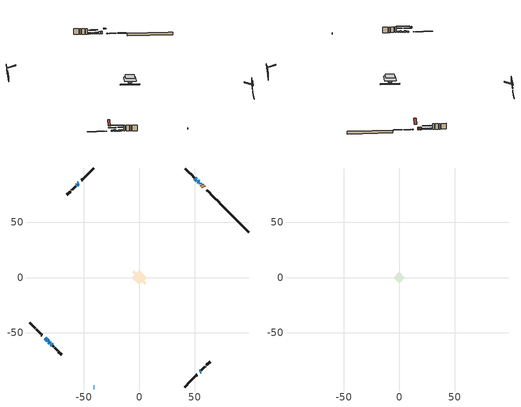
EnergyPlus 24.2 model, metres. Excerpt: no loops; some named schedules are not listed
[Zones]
conditioned space
 floor outside (Floor1 construction): -2.16,0 0,2.16 2.16,0 0,-2.16 z0.31
 floor adiabatic (AdiabaticFloorConstruction): -6.58,0 0,6.58 6.58,0 0,-6.58 z2.75
 floor foundation (Slab1 construction): -6.52,4.88 -4.88,6.52 6.52,-4.88 4.88,-6.52 z-2.13
 wall outside (RimJoist1 construction): 40.86,-98.65 45.89,-93.62 / -98.65,-40.86 -93.62,-45.89 / -40.86,98.65 -45.89,93.62 / 71.91,67.6 66.89,72.62 z0.31:0.61
 wall outside (RimJoist2 construction): 46.54,-92.97 50.79,-88.73 / -92.97,-46.54 -88.73,-50.79 / -46.54,92.97 -50.79,88.73 / 66.23,73.28 61.99,77.52 z0.31:0.61
 wall outside (RimJoist3 construction): 51.44,-88.07 52.09,-87.42 / -88.07,-51.44 -87.42,-52.09 / -51.44,88.07 -52.09,87.42 / 61.33,78.18 60.69,78.82 z0.31:0.61
 wall outside (AdiabaticWallConstruction 1): 58.07,81.44 57.49,82.02 / 56.84,82.68 56.14,83.37 z0.31:2.34
 wall outside (AdiabaticWallConstruction): 55.48,84.03 55.19,84.32 / 54.54,84.97 54.37,85.14 / -40.86,-98.65 -40.66,-98.65 / -80.63,-58.88 -80.14,-59.37 z0.31:1.53; -54.7,84.81 -55.24,84.27 z0.31:1.07; -84.81,-54.7 -83.94,-55.57 / -83.29,-56.22 -82.42,-57.09 / 52.64,86.87 52.1,87.41 / 51.45,88.06 50.15,89.36 z0.31:1.23; 54.7,-84.81 55.19,-84.32 / -81.77,-57.74 -81.28,-58.23 z0.31:0.64; -55.9,83.61 -56.53,82.98 z0.31:1.28; -79.48,-60.03 -78.46,-61.05 / 53.71,85.8 53.3,86.21 z0.31:1.3
 wall outside (Wall1 construction): 55.85,-83.66 56.65,-82.86 / -77.8,-61.71 -77,-62.51 / -57.19,82.32 -57.99,81.52 / 49.5,90.02 48.69,90.82 z0.31:5.19
 wall outside (Wall2 construction): 57.31,-82.2 59.14,-80.37 / -76.34,-63.17 -74.51,-65.01 / -58.65,80.86 -60.48,79.03 / 48.04,91.47 46.2,93.31 z0.31:5.19
 wall outside (Wall3 construction): 59.8,-79.71 60.21,-79.3 / -73.85,-65.66 -73.44,-66.07 / -61.14,78.37 -61.55,77.96 / 45.54,93.97 45.13,94.38 z0.31:5.19
 wall outside (Wall4 construction): 60.87,-78.64 63.82,-75.69 / -72.78,-66.73 -69.82,-69.69 / -62.21,77.3 -65.16,74.35 / 44.48,95.04 41.52,97.99 z0.31:5.19
 wall foundation (FoundationWall1 construction): 72.57,66.94,-2.13 72.57,66.94,0.31 96.04,43.47,0.31 96.04,43.47,0.19 98.65,40.86,0.19 98.65,40.86,-2.13
 window (WindowConstruction 8): 55.48,84.03 55.19,84.32 z0.31:1.53
 window (WindowConstruction 5): -54.7,84.81 -55.24,84.27 z0.31:1.07
 window (WindowConstruction 6): -84.81,-54.7 -83.94,-55.57 z0.31:1.22
 window (WindowConstruction 7): -83.29,-56.22 -82.43,-57.09 z0.31:1.22
 window (WindowConstruction 12): 54.7,-84.81 55.19,-84.32 z0.31:0.64
 window (WindowConstruction 13): -81.77,-57.74 -81.28,-58.23 z0.31:0.64
 window (WindowConstruction 9): 54.54,84.98 54.37,85.14 z0.31:1.53
 window (WindowConstruction 10): -40.86,-98.65 -40.66,-98.65 z0.31:1.53
 window (WindowConstruction 11): -80.63,-58.88 -80.14,-59.37 z0.31:1.53
 window (WindowConstruction): -55.9,83.61 -56.53,82.98 z0.31:1.28
 window (WindowConstruction 1): -79.48,-60.03 -78.46,-61.05 z0.31:1.3
 window (WindowConstruction 2): 53.71,85.8 53.3,86.21 z0.31:1.3
 window (WindowConstruction 3): 52.64,86.87 52.1,87.41 z0.31:1.22
 window (WindowConstruction 4): 51.45,88.07 50.15,89.36 z0.31:1.22
 door (Door): 58.07,81.44 57.49,82.02 z0.31:2.34
 door (Door 1): 56.83,82.68 56.14,83.37 z0.31:2.34
 ceiling adiabatic (AdiabaticFloorConstruction): 0,-6.58 6.58,0 0,6.58 -6.58,0 z2.75
attic - vented
 floor to conditioned space (Floor2 construction Reversed): -5.07,0 0,5.07 5.07,0 0,-5.07 z5.19
 roof outside (Roof1 construction): 54.05,-85.46,5.19 49.11,-80.53,7.51 47.81,-81.83,7.51 52.75,-86.76,5.19; -85.46,-54.05,5.19 -80.53,-49.11,7.51 -81.83,-47.81,7.51 -86.76,-52.75,5.19; -54.05,85.46,5.19 -49.11,80.53,7.51 -47.81,81.83,7.51 -52.75,86.76,5.19; 58.73,80.78,5.19 53.79,75.85,7.51 55.09,74.55,7.51 60.03,79.48,5.19
shading: -55.39,84.13 -54.56,84.95 -54.85,85.24 -55.68,84.42 z1.27; -82.18,-57.33 -86.57,-52.94 -86.86,-53.23 -82.47,-57.62 z3.71; -82.28,-57.23 -83.43,-56.08 -83.72,-56.37 -82.57,-57.52 z1.43; 58.67,-80.84 51.22,-88.29 51.51,-88.58 58.97,-81.13 z5.57; -77.8,-61.71 -85.25,-54.26 -85.54,-54.55 -78.09,-62 z5.57; -58.29,81.22 -54.14,85.37 -54.43,85.66 -58.58,81.51 z3.77; -76.7,-62.81 -81.24,-58.27 -81.53,-58.56 -76.99,-63.1 z3.79; 51.54,87.97 55.47,84.04 55.76,84.33 51.83,88.26 z3.79; 50.34,89.17 54.4,85.11 54.69,85.4 50.63,89.46 z3.71; 50.01,89.5 51.59,87.92 51.88,88.21 50.3,89.79 z1.43
[Building]
Building 1: Terrain=Suburbs
[Site:Location]
Erieau AUT_ON: Latitude {deg}=42.25; Longitude {deg}=-81.9; Time Zone {hr}=-5; Elevation {m}=178; Keep Site Location Information=Yes
[Site:GroundTemperature:Shallow]
5.2292, 3.30147, 3.1471, 4.0619, 7.73432, 11.3896, 14.5586, 16.5661, 16.7366, 15.1039, 12.0157, 8.47254
[Site:WaterMainsTemperature]
Calculation Method=Schedule; Temperature Schedule=mains temperature schedule
[Material] Roughness=Rough; Thermal Absorptance=0.9
Name | Thickness {m} | Conductivity {W/m-K} | Density {kg/m3} | Specific Heat {J/kg-K} | Solar Absorptance | Visible Absorptance
asphalt or fiberglass shingles | 0.00635 | 0.162714 | 1121.4 | 1465.45 | 0.4 | 0.4
ceiling loosefill ins | 0.169333 | 0.0480833 | 16.02 | 1046.75 | 0.7 | 0.7
ceiling stud and cavity | 0.1397 | 0.113663 | 65.682 | 1177.47 | 0.7 | 0.7
concrete 4.0 in. | 0.1016 | 1.803125 | 2242.8 | 837.4 | 0.7 | 0.7
concrete 8.0 in. | 0.2032 | 1.803125 | 2242.8 | 837.4 | 0.7 | 0.7
door material | 0.04445 | 0.053851 | 512.64 | 1214.23 | 0.7 | 0.7
exterior vertical ins | 0.0228933 | 0.029427 | 32.04 | 1214.23 | 0.7 | 0.7
floor covering | 0.0127 | 0.0433444 | 54.468 | 1339.84 | 0.6 | 0.6
floor rigid ins; rim joist rigid ins; wall rigid ins | 0.051816 | 0.029427 | 32.04 | 1214.23 | 0.7 | 0.7
floor rigid ins 1; wall rigid ins 1 | 0.512978 | 0.029427 | 32.04 | 1214.23 | 0.7 | 0.7
floor stud and cavity | 0.1397 | 0.113469 | 92.3553 | 1139.71 | 0.7 | 0.7
floor stud and cavity 1 | 0.1397 | 1.75129 | 37.0049 | 1207.88 | 0.7 | 0.7
furniture material conditioned space 1 | 0.1524 | 0.115458 | 640.8 | 1214.23 | 0.6 | 0.6
gypsum board | 0.0127 | 0.160291 | 801 | 837.4 | 0.6 | 0.6
gypsum board 1 | 0.0127 | 0.160291 | 801 | 837.4 | 0.7 | 0.7
osb sheathing 0.5 in. | 0.0127 | 0.115458 | 512.64 | 1214.23 | 0.7 | 0.7
osb sheathing 0.75 in. | 0.01905 | 0.115458 | 512.64 | 1214.23 | 0.7 | 0.7
osb sheathing 2.0 in. | 0.0508 | 0.115458 | 512.64 | 1214.23 | 0.7 | 0.7
rim joist stud and cavity | 0.0508 | 0.0482781 | 125.044 | 1163.47 | 0.6 | 0.6
rim joist stud and cavity 1 | 0.0508 | 0.0414166 | 125.044 | 1163.47 | 0.6 | 0.6
rim joist stud and cavity 2 | 0.0508 | 0.0360814 | 125.044 | 1163.47 | 0.6 | 0.6
wall stud and cavity | 0.1397 | 0.351067 | 139.0536 | 1170.24 | 0.7 | 0.7
wall stud and cavity 1 | 0.1397 | 0.227335 | 139.0536 | 1170.24 | 0.7 | 0.7
wall stud and cavity 2 | 0.1397 | 0.237545 | 139.0536 | 1170.24 | 0.7 | 0.7
wall stud and cavity 3 | 0.1397 | 0.221002 | 139.0536 | 1170.24 | 0.7 | 0.7
wall stud and cavity 4 | 0.0889 | 0.380278 | 52.3479 | 1209.89 | 0.7 | 0.7
wall stud and cavity 5 | 0.0889 | 0.391764 | 83.0341 | 1211.67 | 0.7 | 0.7
wood siding | 0.0254 | 0.102417 | 544.68 | 1172.36 | 0.4 | 0.4
wood siding 1; wood siding 2; wood siding 3 | 0.0254 | 0.102417 | 544.68 | 1172.36 | 0.7 | 0.7
[WindowMaterial:SimpleGlazingSystem]
Name | U-Factor {W/m2-K} | Solar Heat Gain Coefficient
WindowMaterial | 3.02013 | 0.51
WindowMaterial 1 | 2.97868 | 0.57
WindowMaterial 10 | 3.31198 | 0.61
WindowMaterial 11 | 3.06726 | 0.32
WindowMaterial 2 | 2.99685 | 0.51
WindowMaterial 3 | 2.97868 | 0.53
WindowMaterial 4 | 2.9378 | 0.6
WindowMaterial 5 | 3.05136 | 0.46
WindowMaterial 6 | 2.99685 | 0.54
WindowMaterial 7 | 3.30687 | 0.6
WindowMaterial 8 | 2.99458 | 0.17
WindowMaterial 9 | 6.93965 | 0.69
[Construction]
AdiabaticFloorConstruction: floor stud and cavity 1, floor rigid ins 1, osb sheathing 0.75 in., floor covering
AdiabaticWallConstruction: wood siding 2, wall rigid ins 1, wall stud and cavity 4, gypsum board
AdiabaticWallConstruction 1: wood siding 3, wall rigid ins 1, wall stud and cavity 4, gypsum board
Door; Door 1: door material
Floor1 construction: floor stud and cavity, floor rigid ins, osb sheathing 0.75 in., floor covering
Floor2 construction Reversed: gypsum board, ceiling stud and cavity, ceiling loosefill ins
FoundationWall1 construction: concrete 8.0 in., gypsum board 1
furniture construction conditioned space 1: furniture material conditioned space 1
PartitionWallConstruction: gypsum board, wall stud and cavity 5, gypsum board
RimJoist1 construction: wood siding 1, rim joist rigid ins, osb sheathing 2.0 in., rim joist stud and cavity
RimJoist2 construction: wood siding 1, rim joist rigid ins, osb sheathing 2.0 in., rim joist stud and cavity 1
RimJoist3 construction: wood siding 1, rim joist rigid ins, osb sheathing 2.0 in., rim joist stud and cavity 2
Roof1 construction: asphalt or fiberglass shingles
Slab1 construction: concrete 4.0 in.
Wall1 construction: wood siding, wall rigid ins, osb sheathing 0.5 in., wall stud and cavity, gypsum board
Wall2 construction: wood siding, wall rigid ins, osb sheathing 0.5 in., wall stud and cavity 1, gypsum board
Wall3 construction: wood siding, wall rigid ins, osb sheathing 0.5 in., wall stud and cavity 2, gypsum board
Wall4 construction: wood siding, wall rigid ins, osb sheathing 0.5 in., wall stud and cavity 3, gypsum board
WindowConstruction: WindowMaterial
WindowConstruction 1: WindowMaterial 1
WindowConstruction 10: WindowMaterial 9
WindowConstruction 11: WindowMaterial 10
WindowConstruction 12; WindowConstruction 13: WindowMaterial 11
WindowConstruction 2: WindowMaterial 2
WindowConstruction 3: WindowMaterial 3
WindowConstruction 4: WindowMaterial 4
WindowConstruction 5: WindowMaterial 5
WindowConstruction 6; WindowConstruction 7: WindowMaterial 6
WindowConstruction 8: WindowMaterial 7
WindowConstruction 9: WindowMaterial 8
[Zone] Multiplier=1; Part of Total Floor Area=Yes
Name | Volume {m3}
attic - vented | 19.4106
conditioned space | 314
[Space]
Name | Zone | Volume {m3}
attic - vented 1 | attic - vented | 19.4106
conditioned space 1 | conditioned space | 314
[ZoneInfiltration:EffectiveLeakageArea]
infil attic - vented 1: Zone or Space=attic - vented 1; Schedule=Always On Discrete; Effective Air Leakage Area {cm2}=2466.24; Stack Coefficient=0.00016183; Wind Coefficient=8.59508e-06
[ZoneMixing]
whole house fan mix: Zone or Space=attic - vented; Schedule=Always On Continuous; Design Flow Rate Calculation Method=Flow/Zone; Design Flow Rate {m3/s}=0; Source Zone or Space=conditioned space
[SurfaceProperty:ExposedFoundationPerimeter]
Slab1: Exposed Perimeter Calculation Method=TotalExposedPerimeter; Total Exposed Perimeter {m}=36.88
[InternalMass] Zone or ZoneList=conditioned space; Space or SpaceList=conditioned space 1
Name | Construction | Surface Area {m2}
furniture mass conditioned space 1 | furniture construction conditioned space 1 | 53.3321
partition wall mass | PartitionWallConstruction | 133.33
[Lights]
interior lighting: Zone or ZoneList or Space or SpaceList=conditioned space 1; Schedule=interior lighting schedule; Design Level Calculation Method=LightingLevel; Lighting Level {W}=343.2; Return Air Fraction=0; Fraction Radiant=0.6; Fraction Visible=0.2; Fraction Replaceable=1
[People]
occupants: Zone or ZoneList or Space or SpaceList=conditioned space 1; Number of People Schedule=occupants schedule; Number of People Calculation Method=People; Number of People=3; Fraction Radiant=0.314171; Sensible Heat Fraction=0.56303; Activity Level Schedule=occupants activity schedule; Carbon Dioxide Generation Rate {m3/s-W}=0; Enable ASHRAE 55 Comfort Warnings=No; Mean Radiant Temperature Calculation Type=EnclosureAveraged
[ElectricEquipment] Zone or ZoneList or Space or SpaceList=conditioned space 1; Design Level Calculation Method=EquipmentLevel
Name | Schedule | Design Level {W} | Fraction Latent | Fraction Radiant | Fraction Lost
clothes dryer | clothes dryer schedule | 140.772 | 0.015 | 0.081 | 0.85
clothes washer | clothes washer schedule | 32.1985 | 0.03 | 0.162 | 0.7
cooking range | cooking range schedule | 215.147 | 0.08 | 0.432 | 0.2
dishwasher | dishwasher schedule | 66.8632 | 0.3 | 0.18 | 0.4
fridge | fridge schedule | 72.9452 | 0 | 0.6 | 0
mech vent bath fan 0 | mech vent bath fan 0 schedule | 50.2 | 0 | 0 | 1
mech vent bath fan 1 | mech vent bath fan 1 schedule | 50.2 | 0 | 0 | 1
mech vent house fan | mech vent house fan schedule | 0 | 0 | 0 | 1
mech vent house fan cfis | mech vent house fan cfis schedule | 0 | 0 | 0 | 0
mech vent range fan 0 | mech vent range fan 0 schedule | 57 | 0 | 0 | 1
misc plug loads | misc plug loads schedule | 494.7 | 0.045 | 0.513 | 0.1
whole house fan | Always On Discrete | 0 | 0 | 0 | 1
[OtherEquipment] Zone or ZoneList or Space or SpaceList=conditioned space 1; Design Level Calculation Method=EquipmentLevel
Name | Fuel Type | Schedule | Design Level {W} | Fraction Latent | Fraction Radiant | Fraction Lost
clothes dryer 1 | Electricity | clothes dryer schedule | 0 | 0.015 | 0.081 | 0.85
cooking range 1 | Electricity | cooking range schedule | 0 | 0.08 | 0.432 | 0.2
general water use latent | None | general water use schedule | 62.594 | 1 | 0 | 0
general water use sensible | None | general water use schedule | -61.6891 | 0 | 0.6 | 0
mech vent house fan latent load | None | Always On Discrete | 0 | 1 | 0 | 0
mech vent house fan sensible load | None | Always On Discrete | 0 | 0 | 0 | 0
water heater energy adjustment1 | NaturalGas | Always On Discrete | 0.01 | 0 | 0 | 1
[ZoneInfiltration:DesignFlowRate] Zone or ZoneList or Space or SpaceList=conditioned space 1; Schedule=Always On Discrete; Design Flow Rate Calculation Method=Flow/Zone; Design Flow Rate {m3/s}=0
infil flow; natural vent flow; whole house fan flow
[Foundation:Kiva]
Foundation Kiva 1: Initial Indoor Air Temperature {C}=18; Wall Height Above Grade {m}=0.309982; Wall Depth Below Slab {m}=0.2032; Custom Block Material Name 1=exterior vertical ins; Custom Block Depth 1 {m}=2.43998; Custom Block X Position 1 {m}=0.2159; Custom Block Z Position 1 {m}=0
[Foundation:Kiva:Settings]
Soil Conductivity {W/m-K}=0.849921; Soil Density {kg/m3}=1842.3; Soil Specific Heat {J/kg-K}=418.7; Ground Solar Absorptivity=0.9; Ground Thermal Absorptivity=0.9; Ground Surface Roughness {m}=0.03; Far-Field Width {m}=40; Deep-Ground Boundary Condition=ZeroFlux; Deep-Ground Depth {m}=40; Minimum Cell Dimension {m}=0.2; Maximum Cell Growth Coefficient=3; Simulation Timestep=Timestep
[Exterior:Lights]
exterior lighting: Schedule=exterior lighting schedule; Design Level {W}=75.6
[Schedule:Constant]
Name | Hourly Value
Always On Continuous; mech vent house fan schedule; mech vent house fan cfis schedule; Always On Discrete | 1
occupants activity schedule | 117.228
fridge schedule | 0
[Schedule:Week:Daily]
interior lighting schedule Week Rule - Jan1-Jan27: interior lighting schedule day, interior lighting schedule day, interior lighting schedule day, interior lighting schedule day, interior lighting schedule day, interior lighting schedule day, interior lighting schedule day, interior lighting schedule default day, interior lighting schedule default day, interior lighting schedule default day, interior lighting schedule default day, interior lighting schedule default day
interior lighting schedule Week Rule - Jan28-Feb3: interior lighting schedule day, interior lighting schedule day, interior lighting schedule day, interior lighting schedule day, interior lighting schedule day 1, interior lighting schedule day 1, interior lighting schedule day 1, interior lighting schedule default day, interior lighting schedule default day, interior lighting schedule default day, interior lighting schedule default day, interior lighting schedule default day
interior lighting schedule Week Rule - Feb4-Feb24: interior lighting schedule day 1, interior lighting schedule day 1, interior lighting schedule day 1, interior lighting schedule day 1, interior lighting schedule day 1, interior lighting schedule day 1, interior lighting schedule day 1, interior lighting schedule default day, interior lighting schedule default day, interior lighting schedule default day, interior lighting schedule default day, interior lighting schedule default day
interior lighting schedule Week Rule - Feb25-Mar3: interior lighting schedule day 1, interior lighting schedule day 1, interior lighting schedule day 1, interior lighting schedule day 1, interior lighting schedule day 2, interior lighting schedule day 2, interior lighting schedule day 2, interior lighting schedule default day, interior lighting schedule default day, interior lighting schedule default day, interior lighting schedule default day, interior lighting schedule default day
interior lighting schedule Week Rule - Mar4-Mar31: interior lighting schedule day 2, interior lighting schedule day 2, interior lighting schedule day 2, interior lighting schedule day 2, interior lighting schedule day 2, interior lighting schedule day 2, interior lighting schedule day 2, interior lighting schedule default day, interior lighting schedule default day, interior lighting schedule default day, interior lighting schedule default day, interior lighting schedule default day
interior lighting schedule Week Rule - Apr1-Apr28: interior lighting schedule day 3, interior lighting schedule day 3, interior lighting schedule day 3, interior lighting schedule day 3, interior lighting schedule day 3, interior lighting schedule day 3, interior lighting schedule day 3, interior lighting schedule default day, interior lighting schedule default day, interior lighting schedule default day, interior lighting schedule default day, interior lighting schedule default day
interior lighting schedule Week Rule - Apr29-May5: interior lighting schedule day 3, interior lighting schedule day 3, interior lighting schedule day 4, interior lighting schedule day 4, interior lighting schedule day 4, interior lighting schedule day 4, interior lighting schedule day 4, interior lighting schedule default day, interior lighting schedule default day, interior lighting schedule default day, interior lighting schedule default day, interior lighting schedule default day
interior lighting schedule Week Rule - May6-May26: interior lighting schedule day 4, interior lighting schedule day 4, interior lighting schedule day 4, interior lighting schedule day 4, interior lighting schedule day 4, interior lighting schedule day 4, interior lighting schedule day 4, interior lighting schedule default day, interior lighting schedule default day, interior lighting schedule default day, interior lighting schedule default day, interior lighting schedule default day
interior lighting schedule Week Rule - May27-Jun2: interior lighting schedule day 4, interior lighting schedule day 4, interior lighting schedule day 4, interior lighting schedule day 4, interior lighting schedule day 4, interior lighting schedule day 5, interior lighting schedule day 5, interior lighting schedule default day, interior lighting schedule default day, interior lighting schedule default day, interior lighting schedule default day, interior lighting schedule default day
interior lighting schedule Week Rule - Jun3-Jun30: interior lighting schedule day 5, interior lighting schedule day 5, interior lighting schedule day 5, interior lighting schedule day 5, interior lighting schedule day 5, interior lighting schedule day 5, interior lighting schedule day 5, interior lighting schedule default day, interior lighting schedule default day, interior lighting schedule default day, interior lighting schedule default day, interior lighting schedule default day
interior lighting schedule Week Rule - Jul1-Jul28: interior lighting schedule day 6, interior lighting schedule day 6, interior lighting schedule day 6, interior lighting schedule day 6, interior lighting schedule day 6, interior lighting schedule day 6, interior lighting schedule day 6, interior lighting schedule default day, interior lighting schedule default day, interior lighting schedule default day, interior lighting schedule default day, interior lighting schedule default day
interior lighting schedule Week Rule - Jul29-Aug4: interior lighting schedule day 6, interior lighting schedule day 6, interior lighting schedule day 6, interior lighting schedule day 7, interior lighting schedule day 7, interior lighting schedule day 7, interior lighting schedule day 7, interior lighting schedule default day, interior lighting schedule default day, interior lighting schedule default day, interior lighting schedule default day, interior lighting schedule default day
interior lighting schedule Week Rule - Aug5-Aug25: interior lighting schedule day 7, interior lighting schedule day 7, interior lighting schedule day 7, interior lighting schedule day 7, interior lighting schedule day 7, interior lighting schedule day 7, interior lighting schedule day 7, interior lighting schedule default day, interior lighting schedule default day, interior lighting schedule default day, interior lighting schedule default day, interior lighting schedule default day
interior lighting schedule Week Rule - Aug26-Sep1: interior lighting schedule day 7, interior lighting schedule day 7, interior lighting schedule day 7, interior lighting schedule day 7, interior lighting schedule day 7, interior lighting schedule day 7, interior lighting schedule day 8, interior lighting schedule default day, interior lighting schedule default day, interior lighting schedule default day, interior lighting schedule default day, interior lighting schedule default day
interior lighting schedule Week Rule - Sep2-Sep29: interior lighting schedule day 8, interior lighting schedule day 8, interior lighting schedule day 8, interior lighting schedule day 8, interior lighting schedule day 8, interior lighting schedule day 8, interior lighting schedule day 8, interior lighting schedule default day, interior lighting schedule default day, interior lighting schedule default day, interior lighting schedule default day, interior lighting schedule default day
interior lighting schedule Week Rule - Sep30-Oct6: interior lighting schedule day 8, interior lighting schedule day 9, interior lighting schedule day 9, interior lighting schedule day 9, interior lighting schedule day 9, interior lighting schedule day 9, interior lighting schedule day 9, interior lighting schedule default day, interior lighting schedule default day, interior lighting schedule default day, interior lighting schedule default day, interior lighting schedule default day
interior lighting schedule Week Rule - Oct7-Oct27: interior lighting schedule day 9, interior lighting schedule day 9, interior lighting schedule day 9, interior lighting schedule day 9, interior lighting schedule day 9, interior lighting schedule day 9, interior lighting schedule day 9, interior lighting schedule default day, interior lighting schedule default day, interior lighting schedule default day, interior lighting schedule default day, interior lighting schedule default day
interior lighting schedule Week Rule - Oct28-Nov3: interior lighting schedule day 9, interior lighting schedule day 9, interior lighting schedule day 9, interior lighting schedule day 9, interior lighting schedule day 10, interior lighting schedule day 10, interior lighting schedule day 10, interior lighting schedule default day, interior lighting schedule default day, interior lighting schedule default day, interior lighting schedule default day, interior lighting schedule default day
interior lighting schedule Week Rule - Nov4-Nov24: interior lighting schedule day 10, interior lighting schedule day 10, interior lighting schedule day 10, interior lighting schedule day 10, interior lighting schedule day 10, interior lighting schedule day 10, interior lighting schedule day 10, interior lighting schedule default day, interior lighting schedule default day, interior lighting schedule default day, interior lighting schedule default day, interior lighting schedule default day
interior lighting schedule Week Rule - Nov25-Dec1: interior lighting schedule day 10, interior lighting schedule day 10, interior lighting schedule day 10, interior lighting schedule day 10, interior lighting schedule day 10, interior lighting schedule day 10, interior lighting schedule day 11, interior lighting schedule default day, interior lighting schedule default day, interior lighting schedule default day, interior lighting schedule default day, interior lighting schedule default day
interior lighting schedule Week Rule - Dec2-Dec31: interior lighting schedule day 11, interior lighting schedule day 11, interior lighting schedule day 11, interior lighting schedule day 11, interior lighting schedule day 11, interior lighting schedule day 11, interior lighting schedule day 11, interior lighting schedule default day, interior lighting schedule default day, interior lighting schedule default day, interior lighting schedule default day, interior lighting schedule default day
occupants schedule Week Rule - Jan1-Dec31: occupants schedule day, occupants schedule day, occupants schedule day, occupants schedule day, occupants schedule day, occupants schedule day, occupants schedule day, occupants schedule default day, occupants schedule default day, occupants schedule default day, occupants schedule default day, occupants schedule default day
clothes dryer schedule Week Rule - Jan1-Dec31: clothes dryer schedule day, clothes dryer schedule day, clothes dryer schedule day, clothes dryer schedule day, clothes dryer schedule day, clothes dryer schedule day, clothes dryer schedule day, clothes dryer schedule default day, clothes dryer schedule default day, clothes dryer schedule default day, clothes dryer schedule default day, clothes dryer schedule default day
clothes washer schedule Week Rule - Jan1-Dec31: clothes washer schedule day, clothes washer schedule day, clothes washer schedule day, clothes washer schedule day, clothes washer schedule day, clothes washer schedule day, clothes washer schedule day, clothes washer schedule default day, clothes washer schedule default day, clothes washer schedule default day, clothes washer schedule default day, clothes washer schedule default day
cooking range schedule Week Rule - Jan1-Dec31: cooking range schedule day, cooking range schedule day, cooking range schedule day, cooking range schedule day, cooking range schedule day, cooking range schedule day, cooking range schedule day, cooking range schedule default day, cooking range schedule default day, cooking range schedule default day, cooking range schedule default day, cooking range schedule default day
dishwasher schedule Week Rule - Jan1-Dec31: dishwasher schedule day, dishwasher schedule day, dishwasher schedule day, dishwasher schedule day, dishwasher schedule day, dishwasher schedule day, dishwasher schedule day, dishwasher schedule default day, dishwasher schedule default day, dishwasher schedule default day, dishwasher schedule default day, dishwasher schedule default day
mech vent bath fan 0 schedule Week Rule - Jan1-Dec31: mech vent bath fan 0 schedule day, mech vent bath fan 0 schedule day, mech vent bath fan 0 schedule day, mech vent bath fan 0 schedule day, mech vent bath fan 0 schedule day, mech vent bath fan 0 schedule day, mech vent bath fan 0 schedule day, mech vent bath fan 0 schedule default day, mech vent bath fan 0 schedule default day, mech vent bath fan 0 schedule default day, mech vent bath fan 0 schedule default day, mech vent bath fan 0 schedule default day
mech vent bath fan 1 schedule Week Rule - Jan1-Dec31: mech vent bath fan 1 schedule day, mech vent bath fan 1 schedule day, mech vent bath fan 1 schedule day, mech vent bath fan 1 schedule day, mech vent bath fan 1 schedule day, mech vent bath fan 1 schedule day, mech vent bath fan 1 schedule day, mech vent bath fan 1 schedule default day, mech vent bath fan 1 schedule default day, mech vent bath fan 1 schedule default day, mech vent bath fan 1 schedule default day, mech vent bath fan 1 schedule default day
mech vent range fan 0 schedule Week Rule - Jan1-Dec31: mech vent range fan 0 schedule day, mech vent range fan 0 schedule day, mech vent range fan 0 schedule day, mech vent range fan 0 schedule day, mech vent range fan 0 schedule day, mech vent range fan 0 schedule day, mech vent range fan 0 schedule day, mech vent range fan 0 schedule default day, mech vent range fan 0 schedule default day, mech vent range fan 0 schedule default day, mech vent range fan 0 schedule default day, mech vent range fan 0 schedule default day
misc plug loads schedule Week Rule - Jan1-Dec31: misc plug loads schedule day, misc plug loads schedule day, misc plug loads schedule day, misc plug loads schedule day, misc plug loads schedule day, misc plug loads schedule day, misc plug loads schedule day, misc plug loads schedule default day, misc plug loads schedule default day, misc plug loads schedule default day, misc plug loads schedule default day, misc plug loads schedule default day
general water use schedule Week Rule - Jan1-Dec31: general water use schedule day, general water use schedule day, general water use schedule day, general water use schedule day, general water use schedule day, general water use schedule day, general water use schedule day, general water use schedule default day, general water use schedule default day, general water use schedule default day, general water use schedule default day, general water use schedule default day
exterior lighting schedule Week Rule - Jan1-Jan27: exterior lighting schedule day, exterior lighting schedule day, exterior lighting schedule day, exterior lighting schedule day, exterior lighting schedule day, exterior lighting schedule day, exterior lighting schedule day, exterior lighting schedule default day, exterior lighting schedule default day, exterior lighting schedule default day, exterior lighting schedule default day, exterior lighting schedule default day
exterior lighting schedule Week Rule - Jan28-Feb3: exterior lighting schedule day, exterior lighting schedule day, exterior lighting schedule day, exterior lighting schedule day, exterior lighting schedule day 1, exterior lighting schedule day 1, exterior lighting schedule day 1, exterior lighting schedule default day, exterior lighting schedule default day, exterior lighting schedule default day, exterior lighting schedule default day, exterior lighting schedule default day
exterior lighting schedule Week Rule - Feb4-Feb24: exterior lighting schedule day 1, exterior lighting schedule day 1, exterior lighting schedule day 1, exterior lighting schedule day 1, exterior lighting schedule day 1, exterior lighting schedule day 1, exterior lighting schedule day 1, exterior lighting schedule default day, exterior lighting schedule default day, exterior lighting schedule default day, exterior lighting schedule default day, exterior lighting schedule default day
exterior lighting schedule Week Rule - Feb25-Mar3: exterior lighting schedule day 1, exterior lighting schedule day 1, exterior lighting schedule day 1, exterior lighting schedule day 1, exterior lighting schedule day 2, exterior lighting schedule day 2, exterior lighting schedule day 2, exterior lighting schedule default day, exterior lighting schedule default day, exterior lighting schedule default day, exterior lighting schedule default day, exterior lighting schedule default day
exterior lighting schedule Week Rule - Mar4-Mar31: exterior lighting schedule day 2, exterior lighting schedule day 2, exterior lighting schedule day 2, exterior lighting schedule day 2, exterior lighting schedule day 2, exterior lighting schedule day 2, exterior lighting schedule day 2, exterior lighting schedule default day, exterior lighting schedule default day, exterior lighting schedule default day, exterior lighting schedule default day, exterior lighting schedule default day
exterior lighting schedule Week Rule - Apr1-Apr28: exterior lighting schedule day 3, exterior lighting schedule day 3, exterior lighting schedule day 3, exterior lighting schedule day 3, exterior lighting schedule day 3, exterior lighting schedule day 3, exterior lighting schedule day 3, exterior lighting schedule default day, exterior lighting schedule default day, exterior lighting schedule default day, exterior lighting schedule default day, exterior lighting schedule default day
exterior lighting schedule Week Rule - Apr29-May5: exterior lighting schedule day 3, exterior lighting schedule day 3, exterior lighting schedule day 4, exterior lighting schedule day 4, exterior lighting schedule day 4, exterior lighting schedule day 4, exterior lighting schedule day 4, exterior lighting schedule default day, exterior lighting schedule default day, exterior lighting schedule default day, exterior lighting schedule default day, exterior lighting schedule default day
exterior lighting schedule Week Rule - May6-May26: exterior lighting schedule day 4, exterior lighting schedule day 4, exterior lighting schedule day 4, exterior lighting schedule day 4, exterior lighting schedule day 4, exterior lighting schedule day 4, exterior lighting schedule day 4, exterior lighting schedule default day, exterior lighting schedule default day, exterior lighting schedule default day, exterior lighting schedule default day, exterior lighting schedule default day
exterior lighting schedule Week Rule - May27-Jun2: exterior lighting schedule day 4, exterior lighting schedule day 4, exterior lighting schedule day 4, exterior lighting schedule day 4, exterior lighting schedule day 4, exterior lighting schedule day 5, exterior lighting schedule day 5, exterior lighting schedule default day, exterior lighting schedule default day, exterior lighting schedule default day, exterior lighting schedule default day, exterior lighting schedule default day
exterior lighting schedule Week Rule - Jun3-Jun30: exterior lighting schedule day 5, exterior lighting schedule day 5, exterior lighting schedule day 5, exterior lighting schedule day 5, exterior lighting schedule day 5, exterior lighting schedule day 5, exterior lighting schedule day 5, exterior lighting schedule default day, exterior lighting schedule default day, exterior lighting schedule default day, exterior lighting schedule default day, exterior lighting schedule default day
exterior lighting schedule Week Rule - Jul1-Jul28: exterior lighting schedule day 6, exterior lighting schedule day 6, exterior lighting schedule day 6, exterior lighting schedule day 6, exterior lighting schedule day 6, exterior lighting schedule day 6, exterior lighting schedule day 6, exterior lighting schedule default day, exterior lighting schedule default day, exterior lighting schedule default day, exterior lighting schedule default day, exterior lighting schedule default day
exterior lighting schedule Week Rule - Jul29-Aug4: exterior lighting schedule day 6, exterior lighting schedule day 6, exterior lighting schedule day 6, exterior lighting schedule day 7, exterior lighting schedule day 7, exterior lighting schedule day 7, exterior lighting schedule day 7, exterior lighting schedule default day, exterior lighting schedule default day, exterior lighting schedule default day, exterior lighting schedule default day, exterior lighting schedule default day
exterior lighting schedule Week Rule - Aug5-Aug25: exterior lighting schedule day 7, exterior lighting schedule day 7, exterior lighting schedule day 7, exterior lighting schedule day 7, exterior lighting schedule day 7, exterior lighting schedule day 7, exterior lighting schedule day 7, exterior lighting schedule default day, exterior lighting schedule default day, exterior lighting schedule default day, exterior lighting schedule default day, exterior lighting schedule default day
[Schedule:Year]
interior lighting schedule: interior lighting schedule Week Rule - Jan1-Jan27, 1, 1, 1, 27, interior lighting schedule Week Rule - Jan28-Feb3, 1, 28, 2, 3, interior lighting schedule Week Rule - Feb4-Feb24, 2, 4, 2, 24, interior lighting schedule Week Rule - Feb25-Mar3, 2, 25, 3, 3, interior lighting schedule Week Rule - Mar4-Mar31, 3, 4, 3, 31, interior lighting schedule Week Rule - Apr1-Apr28, 4, 1, 4, 28, interior lighting schedule Week Rule - Apr29-May5, 4, 29, 5, 5, interior lighting schedule Week Rule - May6-May26, 5, 6, 5, 26, interior lighting schedule Week Rule - May27-Jun2, 5, 27, 6, 2, interior lighting schedule Week Rule - Jun3-Jun30, 6, 3, 6, 30, interior lighting schedule Week Rule - Jul1-Jul28, 7, 1, 7, 28, interior lighting schedule Week Rule - Jul29-Aug4, 7, 29, 8, 4, interior lighting schedule Week Rule - Aug5-Aug25, 8, 5, 8, 25, interior lighting schedule Week Rule - Aug26-Sep1, 8, 26, 9, 1, interior lighting schedule Week Rule - Sep2-Sep29, 9, 2, 9, 29, interior lighting schedule Week Rule - Sep30-Oct6, 9, 30, 10, 6, interior lighting schedule Week Rule - Oct7-Oct27, 10, 7, 10, 27, interior lighting schedule Week Rule - Oct28-Nov3, 10, 28, 11, 3, interior lighting schedule Week Rule - Nov4-Nov24, 11, 4, 11, 24, interior lighting schedule Week Rule - Nov25-Dec1, 11, 25, 12, 1, interior lighting schedule Week Rule - Dec2-Dec31, 12, 2, 12, 31
occupants schedule: occupants schedule Week Rule - Jan1-Dec31, 1, 1, 12, 31
clothes dryer schedule: clothes dryer schedule Week Rule - Jan1-Dec31, 1, 1, 12, 31
clothes washer schedule: clothes washer schedule Week Rule - Jan1-Dec31, 1, 1, 12, 31
cooking range schedule: cooking range schedule Week Rule - Jan1-Dec31, 1, 1, 12, 31
dishwasher schedule: dishwasher schedule Week Rule - Jan1-Dec31, 1, 1, 12, 31
mech vent bath fan 0 schedule: mech vent bath fan 0 schedule Week Rule - Jan1-Dec31, 1, 1, 12, 31
mech vent bath fan 1 schedule: mech vent bath fan 1 schedule Week Rule - Jan1-Dec31, 1, 1, 12, 31
mech vent range fan 0 schedule: mech vent range fan 0 schedule Week Rule - Jan1-Dec31, 1, 1, 12, 31
misc plug loads schedule: misc plug loads schedule Week Rule - Jan1-Dec31, 1, 1, 12, 31
general water use schedule: general water use schedule Week Rule - Jan1-Dec31, 1, 1, 12, 31
exterior lighting schedule: exterior lighting schedule Week Rule - Jan1-Jan27, 1, 1, 1, 27, exterior lighting schedule Week Rule - Jan28-Feb3, 1, 28, 2, 3, exterior lighting schedule Week Rule - Feb4-Feb24, 2, 4, 2, 24, exterior lighting schedule Week Rule - Feb25-Mar3, 2, 25, 3, 3, exterior lighting schedule Week Rule - Mar4-Mar31, 3, 4, 3, 31, exterior lighting schedule Week Rule - Apr1-Apr28, 4, 1, 4, 28, exterior lighting schedule Week Rule - Apr29-May5, 4, 29, 5, 5, exterior lighting schedule Week Rule - May6-May26, 5, 6, 5, 26, exterior lighting schedule Week Rule - May27-Jun2, 5, 27, 6, 2, exterior lighting schedule Week Rule - Jun3-Jun30, 6, 3, 6, 30, exterior lighting schedule Week Rule - Jul1-Jul28, 7, 1, 7, 28, exterior lighting schedule Week Rule - Jul29-Aug4, 7, 29, 8, 4, exterior lighting schedule Week Rule - Aug5-Aug25, 8, 5, 8, 25, exterior lighting schedule Week Rule - Aug26-Sep1, 8, 26, 9, 1, exterior lighting schedule Week Rule - Sep2-Sep29, 9, 2, 9, 29, exterior lighting schedule Week Rule - Sep30-Oct6, 9, 30, 10, 6, exterior lighting schedule Week Rule - Oct7-Oct27, 10, 7, 10, 27, exterior lighting schedule Week Rule - Oct28-Nov3, 10, 28, 11, 3, exterior lighting schedule Week Rule - Nov4-Nov24, 11, 4, 11, 24, exterior lighting schedule Week Rule - Nov25-Dec1, 11, 25, 12, 1, exterior lighting schedule Week Rule - Dec2-Dec31, 12, 2, 12, 31
[Schedule:Compact]
mains temperature schedule: Through: 01/01, For: AllDays, Until: 24:00, 8.89333, Through: 01/02, For: AllDays, Until: 24:00, 8.82722, Through: 01/03, For: AllDays, Until: 24:00, 8.76167, Through: 01/04, For: AllDays, Until: 24:00, 8.69778, Through: 01/05, For: AllDays, Until: 24:00, 8.635, Through: 01/06, For: AllDays, Until: 24:00, 8.57333, Through: 01/07, For: AllDays, Until: 24:00, 8.51333, Through: 01/08, For: AllDays, Until: 24:00, 8.455, Through: 01/09, For: AllDays, Until: 24:00, 8.39778, Through: 01/10, For: AllDays, Until: 24:00, 8.34167, Through: 01/11, For: AllDays, Until: 24:00, 8.28722, Through: 01/12, For: AllDays, Until: 24:00, 8.23444, Through: 01/13, For: AllDays, Until: 24:00, 8.18278, Through: 01/14, For: AllDays, Until: 24:00, 8.13222, Through: 01/15, For: AllDays, Until: 24:00, 8.08389, Through: 01/16, For: AllDays, Until: 24:00, 8.03667, Through: 01/17, For: AllDays, Until: 24:00, 7.99111, Through: 01/18, For: AllDays, Until: 24:00, 7.94667, Through: 01/19, For: AllDays, Until: 24:00, 7.90389, Through: 01/20, For: AllDays, Until: 24:00, 7.86278, Through: 01/21, For: AllDays, Until: 24:00, 7.82333, Through: 01/22, For: AllDays, Until: 24:00, 7.78556, Through: 01/23, For: AllDays, Until: 24:00, 7.74889, Through: 01/24, For: AllDays, Until: 24:00, 7.71444, Through: 01/25, For: AllDays, Until: 24:00, 7.68111, Through: 01/26, For: AllDays, Until: 24:00, 7.64944, Through: 01/27, For: AllDays, Until: 24:00, 7.61944, Through: 01/28, For: AllDays, Until: 24:00, 7.59111, Through: 01/29, For: AllDays, Until: 24:00, 7.56444, Through: 01/30, For: AllDays, Until: 24:00, 7.53944, Through: 01/31, For: AllDays, Until: 24:00, 7.51611, Through: 02/01, For: AllDays, Until: 24:00, 7.49444, Through: 02/02, For: AllDays, Until: 24:00, 7.47389, Through: 02/03, For: AllDays, Until: 24:00, 7.45556, Through: 02/04, For: AllDays, Until: 24:00, 7.43889, Through: 02/05, For: AllDays, Until: 24:00, 7.42389, Through: 02/06, For: AllDays, Until: 24:00, 7.41056, Through: 02/07, For: AllDays, Until: 24:00, 7.39889, Through: 02/08, For: AllDays, Until: 24:00, 7.38833, Through: 02/09, For: AllDays, Until: 24:00, 7.38, Through: 02/10, For: AllDays, Until: 24:00, 7.37389, Through: 02/11, For: AllDays, Until: 24:00, 7.36889, Through: 02/12, For: AllDays, Until: 24:00, 7.36556, Through: 02/13, For: AllDays, Until: 24:00, 7.36389, Through: 02/14, For: AllDays, Until: 24:00, 7.36389, Through: 02/15, For: AllDays, Until: 24:00, 7.36611, Through: 02/16, For: AllDays, Until: 24:00, 7.36944, Through: 02/17, For: AllDays, Until: 24:00, 7.375, Through: 02/18, For: AllDays, Until: 24:00, 7.38167, Through: 02/19, For: AllDays, Until: 24:00, 7.39056, Through: 02/20, For: AllDays, Until: 24:00, 7.40056, Through: 02/21, For: AllDays, Until: 24:00, 7.41278, Through: 02/22, For: AllDays, Until: 24:00, 7.42667, Through: 02/23, For: AllDays, Until: 24:00, 7.44222, Through: 02/24, For: AllDays, Until: 24:00, 7.45889, Through: 02/25, For: AllDays, Until: 24:00, 7.47778, Through: 02/26, For: AllDays, Until: 24:00, 7.49833, Through: 02/27, For: AllDays, Until: 24:00, 7.52056, Through: 02/28, For: AllDays, Until: 24:00, 7.54444, Through: 03/01, For: AllDays, Until: 24:00, 7.56944, Through: 03/02, For: AllDays, Until: 24:00, 7.59667, Through: 03/03, For: AllDays, Until: 24:00, 7.62556, Through: 03/04, For: AllDays, Until: 24:00, 7.65556, Through: 03/05, For: AllDays, Until: 24:00, 7.68778, Through: 03/06, For: AllDays, Until: 24:00, 7.72111, Through: 03/07, For: AllDays, Until: 24:00, 7.75611, Through: 03/08, For: AllDays, Until: 24:00, 7.79278, Through: 03/09, For: AllDays, Until: 24:00, 7.83111, Through: 03/10, For: AllDays, Until: 24:00, 7.87111, Through: 03/11, For: AllDays, Until: 24:00, 7.91222, Through: 03/12, For: AllDays, Until: 24:00, 7.95556, Through: 03/13, For: AllDays, Until: 24:00, 8, Through: 03/14, For: AllDays, Until: 24:00, 8.04556, Through: 03/15, For: AllDays, Until: 24:00, 8.09333, Through: 03/16, For: AllDays, Until: 24:00, 8.14222, Through: 03/17, For: AllDays, Until: 24:00, 8.19278, Through: 03/18, For: AllDays, Until: 24:00, 8.24444, Through: 03/19, For: AllDays, Until: 24:00, 8.29778, Through: 03/20, For: AllDays, Until: 24:00, 8.35278, Through: 03/21, For: AllDays, Until: 24:00, 8.40889, Through: 03/22, For: AllDays, Until: 24:00, 8.46611, Through: 03/23, For: AllDays, Until: 24:00, 8.52556, Through: 03/24, For: AllDays, Until: 24:00, 8.58556, Through: 03/25, For: AllDays, Until: 24:00, 8.64722, Through: 03/26, For: AllDays, Until: 24:00, 8.71, Through: 03/27, For: AllDays, Until: 24:00, 8.77444, Through: 03/28, For: AllDays, Until: 24:00, 8.84, Through: 03/29, For: AllDays, Until: 24:00, 8.90667, Through: 03/30, For: AllDays, Until: 24:00, 8.975, Through: 03/31, For: AllDays, Until: 24:00, 9.04389, Through: 04/01, For: AllDays, Until: 24:00, 9.11444, Through: 04/02, For: AllDays, Until: 24:00, 9.18611, Through: 04/03, For: AllDays, Until: 24:00, 9.25889, Through: 04/04, For: AllDays, Until: 24:00, 9.33278, Through: 04/05, For: AllDays, Until: 24:00, 9.40833, Through: 04/06, For: AllDays, Until: 24:00, 9.48444, Through: 04/07, For: AllDays, Until: 24:00, 9.56167, Through: 04/08, For: AllDays, Until: 24:00, 9.64, Through: 04/09, For: AllDays, Until: 24:00, 9.71889, Through: 04/10, For: AllDays, Until: 24:00, 9.79944, Through: 04/11, For: AllDays, Until: 24:00, 9.88056, Through: 04/12, For: AllDays, Until: 24:00, 9.96333, Through: 04/13, For: AllDays, Until: 24:00, 10.0461, Through: 04/14, For: AllDays, Until: 24:00, 10.1306, Through: 04/15, For: AllDays, Until: 24:00, 10.2156, Through: 04/16, For: AllDays, Until: 24:00, 10.3011, Through: 04/17, For: AllDays, Until: 24:00, 10.3878, Through: 04/18, For: AllDays, Until: 24:00, 10.4756, Through: 04/19, For: AllDays, Until: 24:00, 10.5639, Through: 04/20, For: AllDays, Until: 24:00, 10.6528, Through: 04/21, For: AllDays, Until: 24:00, 10.7422, Through: 04/22, For: AllDays, Until: 24:00, 10.8328, Through: 04/23, For: AllDays, Until: 24:00, 10.9239, Through: 04/24, For: AllDays, Until: 24:00, 11.0156, Through: 04/25, For: AllDays, Until: 24:00, 11.1083, Through: 04/26, For: AllDays, Until: 24:00, 11.2011, Through: 04/27, For: AllDays, Until: 24:00, 11.295, Through: 04/28, For: AllDays, Until: 24:00, 11.3889, Through: 04/29, For: AllDays, Until: 24:00, 11.4833, Through: 04/30, For: AllDays, Until: 24:00, 11.5783, Through: 05/01, For: AllDays, Until: 24:00, 11.6739, Through: 05/02, For: AllDays, Until: 24:00, 11.77, Through: 05/03, For: AllDays, Until: 24:00, 11.8661, Through: 05/04, For: AllDays, Until: 24:00, 11.9633, Through: 05/05, For: AllDays, Until: 24:00, 12.06, Through: 05/06, For: AllDays, Until: 24:00, 12.1578, Through: 05/07, For: AllDays, Until: 24:00, 12.255, Through: 05/08, For: AllDays, Until: 24:00, 12.3533, Through: 05/09, For: AllDays, Until: 24:00, 12.4511, Through: 05/10, For: AllDays, Until: 24:00, 12.5494, Through: 05/11, For: AllDays, Until: 24:00, 12.6483, Through: 05/12, For: AllDays, Until: 24:00, 12.7467, Through: 05/13, For: AllDays, Until: 24:00, 12.8456, Through: 05/14, For: AllDays, Until: 24:00, 12.9444, Through: 05/15, For: AllDays, Until: 24:00, 13.0433, Through: 05/16, For: AllDays, Until: 24:00, 13.1422, Through: 05/17, For: AllDays, Until: 24:00, 13.2411, Through: 05/18, For: AllDays, Until: 24:00, 13.34, Through: 05/19, For: AllDays, Until: 24:00, 13.4383, Through: 05/20, For: AllDays, Until: 24:00, 13.5372, Through: 05/21, For: AllDays, Until: 24:00, 13.6356, Through: 05/22, For: AllDays, Until: 24:00, 13.7339, Through: 05/23, For: AllDays, Until: 24:00, 13.8322, Through: 05/24, For: AllDays, Until: 24:00, 13.9306, Through: 05/25, For: AllDays, Until: 24:00, 14.0283, Through: 05/26, For: AllDays, Until: 24:00, 14.1256, Through: 05/27, For: AllDays, Until: 24:00, 14.2228, Through: 05/28, For: AllDays, Until: 24:00, 14.3194, Through: 05/29, For: AllDays, Until: 24:00, 14.4161, Through: 05/30, For: AllDays, Until: 24:00, 14.5122, Through: 05/31, For: AllDays, Until: 24:00, 14.6078, Through: 06/01, For: AllDays, Until: 24:00, 14.7033, Through: 06/02, For: AllDays, Until: 24:00, 14.7978, Through: 06/03, For: AllDays, Until: 24:00, 14.8922, Through: 06/04, For: AllDays, Until: 24:00, 14.9861, Through: 06/05, For: AllDays, Until: 24:00, 15.0789, Through: 06/06, For: AllDays, Until: 24:00, 15.1717, Through: 06/07, For: AllDays, Until: 24:00, 15.2639, Through: 06/08, For: AllDays, Until: 24:00, 15.355, Through: 06/09, For: AllDays, Until: 24:00, 15.4456, Through: 06/10, For: AllDays, Until: 24:00, 15.5356, Through: 06/11, For: AllDays, Until: 24:00, 15.625, Through: 06/12, For: AllDays, Until: 24:00, 15.7139, Through: 06/13, For: AllDays, Until: 24:00, 15.8017, Through: 06/14, For: AllDays, Until: 24:00, 15.8883, Through: 06/15, For: AllDays, Until: 24:00, 15.9744, Through: 06/16, For: AllDays, Until: 24:00, 16.06, Through: 06/17, For: AllDays, Until: 24:00, 16.1444, Through: 06/18, For: AllDays, Until: 24:00, 16.2278, Through: 06/19, For: AllDays, Until: 24:00, 16.3106, Through: 06/20, For: AllDays, Until: 24:00, 16.3922, Through: 06/21, For: AllDays, Until: 24:00, 16.4728, Through: 06/22, For: AllDays, Until: 24:00, 16.5522, Through: 06/23, For: AllDays, Until: 24:00, 16.6311, Through: 06/24, For: AllDays, Until: 24:00, 16.7089, Through: 06/25, For: AllDays, Until: 24:00, 16.7856, Through: 06/26, For: AllDays, Until: 24:00, 16.8606, Through: 06/27, For: AllDays, Until: 24:00, 16.935, Through: 06/28, For: AllDays, Until: 24:00, 17.0083, Through: 06/29, For: AllDays, Until: 24:00, 17.0806, Through: 06/30, For: AllDays, Until: 24:00, 17.1511, Through: 07/01, For: AllDays, Until: 24:00, 17.2211, Through: 07/02, For: AllDays, Until: 24:00, 17.2894, Through: 07/03, For: AllDays, Until: 24:00, 17.3567, Through: 07/04, For: AllDays, Until: 24:00, 17.4228, Through: 07/05, For: AllDays, Until: 24:00, 17.4878, Through: 07/06, For: AllDays, Until: 24:00, 17.5511, Through: 07/07, For: AllDays, Until: 24:00, 17.6133, Through: 07/08, For: AllDays, Until: 24:00, 17.6739, Through: 07/09, For: AllDays, Until: 24:00, 17.7333, Through: 07/10, For: AllDays, Until: 24:00, 17.7911, Through: 07/11, For: AllDays, Until: 24:00, 17.8478, Through: 07/12, For: AllDays, Until: 24:00, 17.9033, Through: 07/13, For: AllDays, Until: 24:00, 17.9572, Through: 07/14, For: AllDays, Until: 24:00, 18.0094, Through: 07/15, For: AllDays, Until: 24:00, 18.0606, Through: 07/16, For: AllDays, Until: 24:00, 18.11, Through: 07/17, For: AllDays, Until: 24:00, 18.1578, Through: 07/18, For: AllDays, Until: 24:00, 18.2044, Through: 07/19, For: AllDays, Until: 24:00, 18.2494, Through: 07/20, For: AllDays, Until: 24:00, 18.2928, Through: 07/21, For: AllDays, Until: 24:00, 18.335, Through: 07/22, For: AllDays, Until: 24:00, 18.3756, Through: 07/23, For: AllDays, Until: 24:00, 18.4139, Through: 07/24, For: AllDays, Until: 24:00, 18.4517, Through: 07/25, For: AllDays, Until: 24:00, 18.4872, Through: 07/26, For: AllDays, Until: 24:00, 18.5211, Through: 07/27, For: AllDays, Until: 24:00, 18.5539, Through: 07/28, For: AllDays, Until: 24:00, 18.5844, Through: 07/29, For: AllDays, Until: 24:00, 18.6139, Through: 07/30, For: AllDays, Until: 24:00, 18.6417, Through: 07/31, For: AllDays, Until: 24:00, 18.6678, Through: 08/01, For: AllDays, Until: 24:00, 18.6917, Through: 08/02, For: AllDays, Until: 24:00, 18.7144, Through: 08/03, For: AllDays, Until: 24:00, 18.7356, Through: 08/04, For: AllDays, Until: 24:00, 18.755, Through: 08/05, For: AllDays, Until: 24:00, 18.7728, Through: 08/06, For: AllDays, Until: 24:00, 18.7889, Through: 08/07, For: AllDays, Until: 24:00, 18.8028, Through: 08/08, For: AllDays, Until: 24:00, 18.8156, Through: 08/09, For: AllDays, Until: 24:00, 18.8267, Through: 08/10, For: AllDays, Until: 24:00, 18.8361, Through: 08/11, For: AllDays, Until: 24:00, 18.8433, Through: 08/12, For: AllDays, Until: 24:00, 18.8494, Through: 08/13, For: AllDays, Until: 24:00, 18.8533, Through: 08/14, For: AllDays, Until: 24:00, 18.8561, Through: 08/15, For: AllDays, Until: 24:00, 18.8567, Through: 08/16, For: AllDays, Until: 24:00, 18.8561, Through: 08/17, For: AllDays, Until: 24:00, 18.8533, Through: 08/18, For: AllDays, Until: 24:00, 18.8489, Through: 08/19, For: AllDays, Until: 24:00, 18.8428, Through: 08/20, For: AllDays, Until: 24:00, 18.835, Through: 08/21, For: AllDays, Until: 24:00, 18.8256, Through: 08/22, For: AllDays, Until: 24:00, 18.8144, Through: 08/23, For: AllDays, Until: 24:00, 18.8017, Through: 08/24, For: AllDays, Until: 24:00, 18.7872, Through: 08/25, For: AllDays, Until: 24:00, 18.7711, Through: 08/26, For: AllDays, Until: 24:00, 18.7533, Through: 08/27, For: AllDays, Until: 24:00, 18.7339, Through: 08/28, For: AllDays, Until: 24:00, 18.7128, Through: 08/29, For: AllDays, Until: 24:00, 18.69, Through: 08/30, For: AllDays, Until: 24:00, 18.6656, Through: 08/31, For: AllDays, Until: 24:00, 18.6394, Through: 09/01, For: AllDays, Until: 24:00, 18.6117, Through: 09/02, For: AllDays, Until: 24:00, 18.5822, Through: 09/03, For: AllDays, Until: 24:00, 18.5511, Through: 09/04, For: AllDays, Until: 24:00, 18.5183, Through: 09/05, For: AllDays, Until: 24:00, 18.4839, Through: 09/06, For: AllDays, Until: 24:00, 18.4483, Through: 09/07, For: AllDays, Until: 24:00, 18.4111, Through: 09/08, For: AllDays, Until: 24:00, 18.3717, Through: 09/09, For: AllDays, Until: 24:00, 18.3311, Through: 09/10, For: AllDays, Until: 24:00, 18.2894, Through: 09/11, For: AllDays, Until: 24:00, 18.2456, Through: 09/12, For: AllDays, Until: 24:00, 18.2006, Through: 09/13, For: AllDays, Until: 24:00, 18.1539, Through: 09/14, For: AllDays, Until: 24:00, 18.1056, Through: 09/15, For: AllDays, Until: 24:00, 18.0561, Through: 09/16, For: AllDays, Until: 24:00, 18.005, Through: 09/17, For: AllDays, Until: 24:00, 17.9528, Through: 09/18, For: AllDays, Until: 24:00, 17.8983, Through: 09/19, For: AllDays, Until: 24:00, 17.8433, Through: 09/20, For: AllDays, Until: 24:00, 17.7867, Through: 09/21, For: AllDays, Until: 24:00, 17.7283, Through: 09/22, For: AllDays, Until: 24:00, 17.6689, Through: 09/23, For: AllDays, Until: 24:00, 17.6078, Through: 09/24, For: AllDays, Until: 24:00, 17.5456, Through: 09/25, For: AllDays, Until: 24:00, 17.4822, Through: 09/26, For: AllDays, Until: 24:00, 17.4172, Through: 09/27, For: AllDays, Until: 24:00, 17.3511, Through: 09/28, For: AllDays, Until: 24:00, 17.2839, Through: 09/29, For: AllDays, Until: 24:00, 17.215, Through: 09/30, For: AllDays, Until: 24:00, 17.1456, Through: 10/01, For: AllDays, Until: 24:00, 17.0744, Through: 10/02, For: AllDays, Until: 24:00, 17.0022, Through: 10/03, For: AllDays, Until: 24:00, 16.9289, Through: 10/04, For: AllDays, Until: 24:00, 16.8544, Through: 10/05, For: AllDays, Until: 24:00, 16.7789, Through: 10/06, For: AllDays, Until: 24:00, 16.7022, Through: 10/07, For: AllDays, Until: 24:00, 16.6244, Through: 10/08, For: AllDays, Until: 24:00, 16.5456, Through: 10/09, For: AllDays, Until: 24:00, 16.4661, Through: 10/10, For: AllDays, Until: 24:00, 16.385, Through: 10/11, For: AllDays, Until: 24:00, 16.3033, Through: 10/12, For: AllDays, Until: 24:00, 16.2206, Through: 10/13, For: AllDays, Until: 24:00, 16.1372, Through: 10/14, For: AllDays, Until: 24:00, 16.0528, Through: 10/15, For: AllDays, Until: 24:00, 15.9672, Through: 10/16, For: AllDays, Until: 24:00, 15.8811, Through: 10/17, For: AllDays, Until: 24:00, 15.7939, Through: 10/18, For: AllDays, Until: 24:00, 15.7061, Through: 10/19, For: AllDays, Until: 24:00, 15.6172, Through: 10/20, For: AllDays, Until: 24:00, 15.5283, Through: 10/21, For: AllDays, Until: 24:00, 15.4383, Through: 10/22, For: AllDays, Until: 24:00, 15.3472, Through: 10/23, For: AllDays, Until: 24:00, 15.2561, Through: 10/24, For: AllDays, Until: 24:00, 15.1639, Through: 10/25, For: AllDays, Until: 24:00, 15.0711, Through: 10/26, For: AllDays, Until: 24:00, 14.9778, Through: 10/27, For: AllDays, Until: 24:00, 14.8839, Through: 10/28, For: AllDays, Until: 24:00, 14.79, Through: 10/29, For: AllDays, Until: 24:00, 14.695, Through: 10/30, For: AllDays, Until: 24:00, 14.6, Through: 10/31, For: AllDays, Until: 24:00, 14.5039, Through: 11/01, For: AllDays, Until: 24:00, 14.4078, Through: 11/02, For: AllDays, Until: 24:00, 14.3111, Through: 11/03, For: AllDays, Until: 24:00, 14.2144, Through: 11/04, For: AllDays, Until: 24:00, 14.1172, Through: 11/05, For: AllDays, Until: 24:00, 14.02, Through: 11/06, For: AllDays, Until: 24:00, 13.9222, Through: 11/07, For: AllDays, Until: 24:00, 13.8239, Through: 11/08, For: AllDays, Until: 24:00, 13.7256, Through: 11/09, For: AllDays, Until: 24:00, 13.6272, Through: 11/10, For: AllDays, Until: 24:00, 13.5289, Through: 11/11, For: AllDays, Until: 24:00, 13.43, Through: 11/12, For: AllDays, Until: 24:00, 13.3311, Through: 11/13, For: AllDays, Until: 24:00, 13.2322, Through: 11/14, For: AllDays, Until: 24:00, 13.1333, Through: 11/15, For: AllDays, Until: 24:00, 13.0344, Through: 11/16, For: AllDays, Until: 24:00, 12.9356, Through: 11/17, For: AllDays, Until: 24:00, 12.8372, Through: 11/18, For: AllDays, Until: 24:00, 12.7383, Through: 11/19, For: AllDays, Until: 24:00, 12.6394, Through: 11/20, For: AllDays, Until: 24:00, 12.5411, Through: 11/21, For: AllDays, Until: 24:00, 12.4428, Through: 11/22, For: AllDays, Until: 24:00, 12.3444, Through: 11/23, For: AllDays, Until: 24:00, 12.2467, Through: 11/24, For: AllDays, Until: 24:00, 12.1494, Through: 11/25, For: AllDays, Until: 24:00, 12.0517, Through: 11/26, For: AllDays, Until: 24:00, 11.955, Through: 11/27, For: AllDays, Until: 24:00, 11.8583, Through: 11/28, For: AllDays, Until: 24:00, 11.7617, Through: 11/29, For: AllDays, Until: 24:00, 11.6661, Through: 11/30, For: AllDays, Until: 24:00, 11.5706, Through: 12/01, For: AllDays, Until: 24:00, 11.4756, Through: 12/02, For: AllDays, Until: 24:00, 11.3806, Through: 12/03, For: AllDays, Until: 24:00, 11.2867, Through: 12/04, For: AllDays, Until: 24:00, 11.1933, Through: 12/05, For: AllDays, Until: 24:00, 11.1, Through: 12/06, For: AllDays, Until: 24:00, 11.0078, Through: 12/07, For: AllDays, Until: 24:00, 10.9161, Through: 12/08, For: AllDays, Until: 24:00, 10.825, Through: 12/09, For: AllDays, Until: 24:00, 10.735, Through: 12/10, For: AllDays, Until: 24:00, 10.645, Through: 12/11, For: AllDays, Until: 24:00, 10.5561, Through: 12/12, For: AllDays, Until: 24:00, 10.4678, Through: 12/13, For: AllDays, Until: 24:00, 10.3806, Through: 12/14, For: AllDays, Until: 24:00, 10.2939, Through: 12/15, For: AllDays, Until: 24:00, 10.2083, Through: 12/16, For: AllDays, Until: 24:00, 10.1233, Through: 12/17, For: AllDays, Until: 24:00, 10.0389, Through: 12/18, For: AllDays, Until: 24:00, 9.95611, Through: 12/19, For: AllDays, Until: 24:00, 9.87389, Through: 12/20, For: AllDays, Until: 24:00, 9.79278, Through: 12/21, For: AllDays, Until: 24:00, 9.71222, Through: 12/22, For: AllDays, Until: 24:00, 9.63333, Through: 12/23, For: AllDays, Until: 24:00, 9.555, Through: 12/24, For: AllDays, Until: 24:00, 9.47778, Through: 12/25, For: AllDays, Until: 24:00, 9.40167, Through: 12/26, For: AllDays, Until: 24:00, 9.32667, Through: 12/27, For: AllDays, Until: 24:00, 9.25278, Through: 12/28, For: AllDays, Until: 24:00, 9.18, Through: 12/29, For: AllDays, Until: 24:00, 9.10833, Through: 12/30, For: AllDays, Until: 24:00, 9.03833, Through: 12/31, For: AllDays, Until: 24:00, 8.96889
